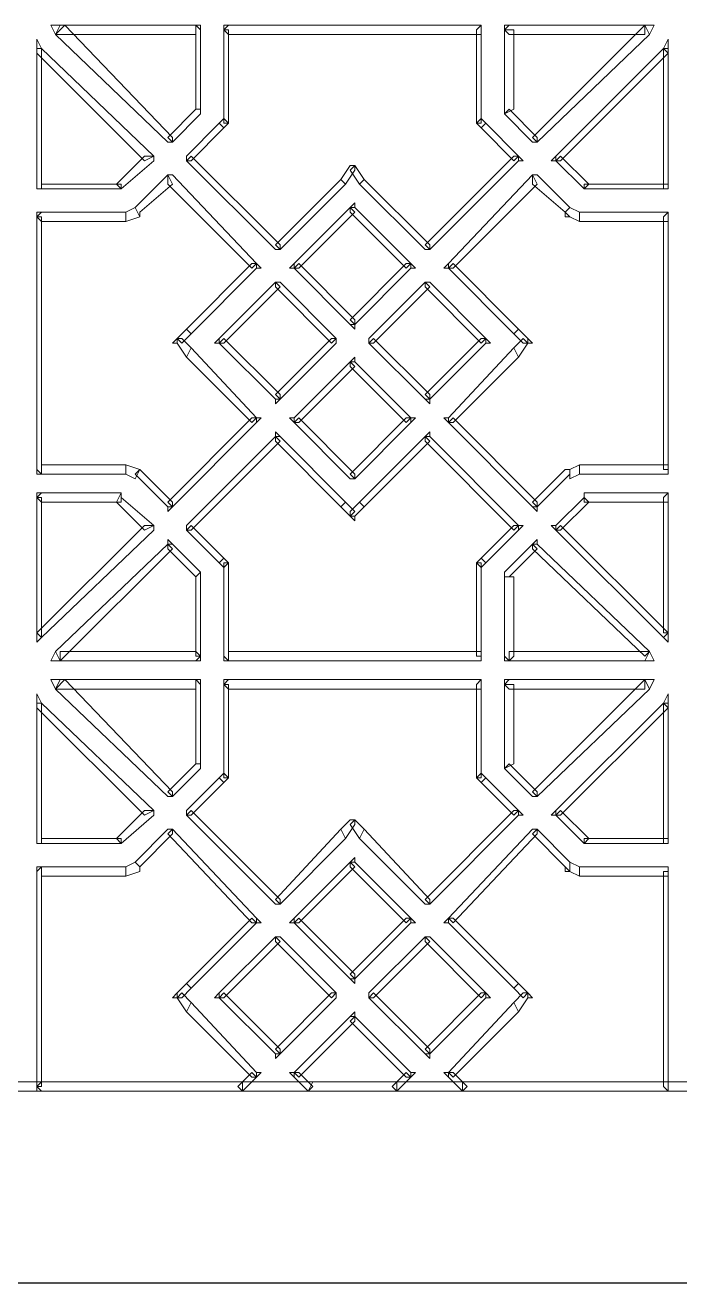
# Model space of a CAD drawing. Extents: x -66030 to 95157, y -13132 to 45879.
# Drawn here: x 78248 to 78795, y 39315 to 40366 of the extents above; entities that cross this region are included whole.
import ezdxf

# ---------------------------------------------------------------- set-up
doc = ezdxf.new("R2010")
doc.units = 0
doc.header["$LTSCALE"] = 100
doc.header["$MEASUREMENT"] = 0
doc.layers.get('0').update_dxf_attribs({"linetype": 'CONTINUOUS'})
doc.layers.add('3', color=11, linetype='CONTINUOUS')

msp = doc.modelspace()

# ---------------------------------------------------------------- linework, layer by layer
at = {"lineweight": 0}
for points in [[(78273.7, 40358.2), (78277.6, 40358.2), (78390.9, 40358.2), (78390.9, 40366), (78277.6, 40366), (78273.7, 40358.2), (78277.6, 40366), (78269.8, 40366), (78273.7, 40358.2)], [(78371.3, 40268.3), (78371.3, 40272.2), (78281.5, 40366), (78273.7, 40358.2), (78367.4, 40268.3), (78371.3, 40268.3), (78367.4, 40268.3), (78367.4, 40268.3), (78371.3, 40268.3)], [(78390.9, 40366), (78390.9, 40362.1), (78390.9, 40295.7), (78394.8, 40295.7), (78394.8, 40362.1), (78390.9, 40366), (78394.8, 40362.1), (78394.8, 40366), (78390.9, 40366)], [(78414.3, 40362.1), (78418.2, 40358.2), (78629.1, 40358.2), (78629.1, 40366), (78418.2, 40366), (78414.3, 40362.1), (78418.2, 40366), (78414.3, 40366), (78414.3, 40362.1)], [(78418.2, 40284), (78418.2, 40284), (78418.2, 40362.1), (78414.3, 40362.1), (78414.3, 40284), (78418.2, 40284), (78418.2, 40284), (78418.2, 40284), (78418.2, 40284)], [(78629.1, 40366), (78625.2, 40362.1), (78625.2, 40284), (78629.1, 40284), (78629.1, 40362.1), (78629.1, 40366), (78629.1, 40362.1), (78629.1, 40366), (78629.1, 40366)], [(78648.7, 40362.1), (78652.6, 40358.2), (78765.8, 40358.2), (78765.8, 40366), (78652.6, 40366), (78648.7, 40362.1), (78652.6, 40366), (78648.7, 40366), (78648.7, 40362.1)], [(78648.7, 40291.8), (78656.5, 40295.7), (78656.5, 40362.1), (78648.7, 40362.1), (78648.7, 40295.7), (78648.7, 40291.8), (78648.7, 40295.7), (78648.7, 40291.8), (78648.7, 40291.8)], [(78765.8, 40366), (78765.8, 40366), (78672.1, 40272.2), (78676, 40268.3), (78769.7, 40358.2), (78765.8, 40366), (78769.7, 40358.2), (78773.7, 40366), (78765.8, 40366)], [(78258.1, 40346.5), (78258.1, 40342.6), (78347.9, 40252.7), (78355.7, 40256.6), (78262, 40346.5), (78258.1, 40346.5), (78262, 40346.5), (78258.1, 40354.3), (78258.1, 40346.5)], [(78781.5, 40346.5), (78781.5, 40346.5), (78781.5, 40229.3), (78785.4, 40229.3), (78785.4, 40346.5), (78781.5, 40346.5), (78785.4, 40346.5), (78785.4, 40354.3), (78781.5, 40346.5)], [(78262, 40229.3), (78262, 40229.3), (78262, 40346.5), (78258.1, 40346.5), (78258.1, 40229.3), (78262, 40229.3), (78258.1, 40229.3), (78258.1, 40229.3), (78262, 40229.3)], [(78691.6, 40252.7), (78695.5, 40252.7), (78785.4, 40342.6), (78781.5, 40346.5), (78691.6, 40256.6), (78691.6, 40252.7), (78691.6, 40256.6), (78687.7, 40252.7), (78691.6, 40252.7)], [(78394.8, 40295.7), (78390.9, 40295.7), (78367.4, 40272.2), (78371.3, 40268.3), (78394.8, 40291.8), (78394.8, 40295.7), (78394.8, 40291.8), (78394.8, 40291.8), (78394.8, 40295.7)], [(78676, 40268.3), (78676, 40272.2), (78652.6, 40295.7), (78648.7, 40291.8), (78672.1, 40268.3), (78676, 40268.3), (78672.1, 40268.3), (78676, 40268.3), (78676, 40268.3)], [(78410.4, 40284), (78414.3, 40280.1), (78418.2, 40284), (78414.3, 40287.9), (78410.4, 40284), (78410.4, 40284), (78414.3, 40280.1), (78414.3, 40280.1), (78414.3, 40280.1)], [(78625.2, 40284), (78625.2, 40284), (78629.1, 40280.1), (78633, 40284), (78629.1, 40287.9), (78625.2, 40284), (78625.2, 40284), (78625.2, 40284), (78625.2, 40284)], [(78383.1, 40252.7), (78387, 40252.7), (78414.3, 40280.1), (78410.4, 40284), (78383.1, 40256.6), (78383.1, 40252.7), (78383.1, 40256.6), (78383.1, 40252.7), (78383.1, 40252.7)], [(78633, 40284), (78629.1, 40280.1), (78656.5, 40252.7), (78660.4, 40256.6), (78633, 40284), (78633, 40284), (78629.1, 40280.1), (78629.1, 40280.1), (78629.1, 40280.1)], [(78355.7, 40256.6), (78347.9, 40256.6), (78324.5, 40233.2), (78328.4, 40229.3), (78355.7, 40252.7), (78355.7, 40256.6), (78355.7, 40252.7), (78355.7, 40252.7), (78355.7, 40256.6)], [(78461.2, 40178.5), (78461.2, 40182.4), (78387, 40256.6), (78383.1, 40252.7), (78457.3, 40178.5), (78461.2, 40178.5), (78457.3, 40178.5), (78457.3, 40178.5), (78461.2, 40178.5)], [(78660.4, 40256.6), (78656.5, 40256.6), (78582.3, 40182.4), (78586.2, 40178.5), (78660.4, 40252.7), (78660.4, 40256.6), (78660.4, 40252.7), (78664.3, 40252.7), (78660.4, 40256.6)], [(78715.1, 40229.3), (78719, 40233.2), (78695.5, 40256.6), (78691.6, 40252.7), (78715.1, 40229.3), (78715.1, 40229.3), (78715.1, 40229.3), (78715.1, 40229.3), (78715.1, 40229.3)], [(78523.7, 40248.8), (78519.8, 40248.8), (78512, 40237.1), (78515.9, 40233.2), (78523.7, 40244.9), (78523.7, 40248.8), (78523.7, 40248.8), (78523.7, 40248.8), (78519.8, 40248.8)], [(78527.6, 40233.2), (78531.5, 40237.1), (78523.7, 40248.8), (78519.8, 40244.9), (78527.6, 40233.2), (78527.6, 40233.2), (78531.5, 40237.1), (78531.5, 40237.1), (78531.5, 40237.1)], [(78328.4, 40229.3), (78328.4, 40233.2), (78262, 40233.2), (78262, 40229.3), (78328.4, 40229.3), (78328.4, 40229.3), (78328.4, 40229.3), (78328.4, 40229.3), (78328.4, 40229.3)], [(78344, 40205.8), (78344, 40209.8), (78371.3, 40233.2), (78367.4, 40241), (78340.1, 40213.7), (78344, 40205.8), (78344, 40205.8), (78344, 40205.8), (78344, 40209.8)], [(78367.4, 40241), (78367.4, 40233.2), (78437.7, 40162.9), (78441.6, 40166.8), (78371.3, 40241), (78367.4, 40241), (78371.3, 40241), (78367.4, 40241), (78367.4, 40241)], [(78515.9, 40233.2), (78512, 40237.1), (78457.3, 40182.4), (78461.2, 40178.5), (78515.9, 40233.2), (78515.9, 40233.2), (78512, 40237.1), (78512, 40237.1), (78512, 40237.1)], [(78586.2, 40178.5), (78586.2, 40182.4), (78531.5, 40237.1), (78527.6, 40233.2), (78582.3, 40178.5), (78586.2, 40178.5), (78582.3, 40178.5), (78586.2, 40178.5), (78586.2, 40178.5)], [(78601.8, 40162.9), (78605.7, 40162.9), (78676, 40233.2), (78672.1, 40241), (78601.8, 40166.8), (78601.8, 40162.9), (78601.8, 40166.8), (78597.9, 40162.9), (78601.8, 40162.9)], [(78672.1, 40241), (78672.1, 40233.2), (78699.4, 40209.8), (78703.3, 40213.7), (78676, 40241), (78672.1, 40241), (78676, 40241), (78676, 40241), (78672.1, 40241)], [(78785.4, 40229.3), (78785.4, 40233.2), (78715.1, 40233.2), (78715.1, 40229.3), (78785.4, 40229.3), (78785.4, 40229.3), (78785.4, 40229.3), (78785.4, 40229.3), (78785.4, 40229.3)], [(78332.3, 40201.9), (78332.3, 40201.9), (78344, 40205.8), (78340.1, 40213.7), (78332.3, 40209.8), (78332.3, 40201.9), (78332.3, 40201.9), (78332.3, 40201.9), (78332.3, 40201.9)], [(78472.9, 40162.9), (78476.8, 40162.9), (78523.7, 40209.8), (78519.8, 40213.7), (78472.9, 40166.8), (78472.9, 40162.9), (78472.9, 40166.8), (78469, 40162.9), (78472.9, 40162.9)], [(78519.8, 40213.7), (78519.8, 40209.8), (78566.6, 40162.9), (78570.5, 40166.8), (78523.7, 40213.7), (78519.8, 40213.7), (78523.7, 40213.7), (78523.7, 40217.6), (78519.8, 40213.7)], [(78699.4, 40209.8), (78703.3, 40205.8), (78711.2, 40201.9), (78711.2, 40209.8), (78703.3, 40213.7), (78699.4, 40209.8), (78699.4, 40209.8), (78699.4, 40205.8), (78703.3, 40205.8)], [(78258.1, 40205.8), (78262, 40201.9), (78332.3, 40201.9), (78332.3, 40209.8), (78262, 40209.8), (78258.1, 40205.8), (78262, 40209.8), (78258.1, 40209.8), (78258.1, 40205.8)], [(78262, 39991), (78262, 39994.9), (78262, 40205.8), (78258.1, 40205.8), (78258.1, 39994.9), (78262, 39991), (78258.1, 39994.9), (78258.1, 39991), (78262, 39991)], [(78711.2, 40201.9), (78711.2, 40201.9), (78785.4, 40201.9), (78785.4, 40209.8), (78711.2, 40209.8), (78711.2, 40201.9), (78711.2, 40201.9), (78711.2, 40201.9), (78711.2, 40201.9)], [(78785.4, 40209.8), (78781.5, 40205.8), (78781.5, 39994.9), (78785.4, 39994.9), (78785.4, 40205.8), (78785.4, 40209.8), (78785.4, 40205.8), (78785.4, 40209.8), (78785.4, 40209.8)], [(78441.6, 40166.8), (78437.7, 40166.8), (78383.1, 40112.1), (78387, 40108.2), (78441.6, 40162.9), (78441.6, 40166.8), (78441.6, 40162.9), (78445.5, 40162.9), (78441.6, 40166.8)], [(78523.7, 40116), (78523.7, 40119.9), (78476.8, 40166.8), (78472.9, 40162.9), (78519.8, 40116), (78523.7, 40116), (78519.8, 40116), (78523.7, 40112.1), (78523.7, 40116)], [(78570.5, 40166.8), (78566.6, 40166.8), (78519.8, 40119.9), (78523.7, 40116), (78570.5, 40162.9), (78570.5, 40166.8), (78570.5, 40162.9), (78574.4, 40162.9), (78570.5, 40166.8)], [(78656.5, 40108.2), (78660.4, 40112.1), (78605.7, 40166.8), (78601.8, 40162.9), (78656.5, 40108.2), (78656.5, 40108.2), (78660.4, 40112.1), (78660.4, 40112.1), (78660.4, 40112.1)], [(78410.4, 40100.4), (78414.3, 40100.4), (78461.2, 40147.3), (78457.3, 40151.2), (78410.4, 40104.3), (78410.4, 40100.4), (78410.4, 40104.3), (78406.5, 40100.4), (78410.4, 40100.4)], [(78457.3, 40151.2), (78457.3, 40147.3), (78504.1, 40100.4), (78508, 40104.3), (78461.2, 40151.2), (78457.3, 40151.2), (78461.2, 40151.2), (78457.3, 40151.2), (78457.3, 40151.2)], [(78535.4, 40100.4), (78539.3, 40100.4), (78586.2, 40147.3), (78582.3, 40151.2), (78535.4, 40104.3), (78535.4, 40100.4), (78535.4, 40104.3), (78535.4, 40100.4), (78535.4, 40100.4)], [(78582.3, 40151.2), (78582.3, 40147.3), (78629.1, 40100.4), (78633, 40104.3), (78586.2, 40151.2), (78582.3, 40151.2), (78586.2, 40151.2), (78586.2, 40151.2), (78582.3, 40151.2)], [(78387, 40108.2), (78383.1, 40112.1), (78375.2, 40104.3), (78379.1, 40100.4), (78387, 40108.2), (78387, 40108.2), (78383.1, 40112.1), (78383.1, 40112.1), (78383.1, 40112.1)], [(78668.2, 40100.4), (78668.2, 40104.3), (78660.4, 40112.1), (78656.5, 40108.2), (78664.3, 40100.4), (78668.2, 40100.4), (78668.2, 40100.4), (78672.1, 40100.4), (78668.2, 40104.3)], [(78375.2, 40104.3), (78375.2, 40100.4), (78383.1, 40088.7), (78387, 40096.5), (78379.1, 40104.3), (78375.2, 40104.3), (78375.2, 40104.3), (78371.3, 40100.4), (78375.2, 40100.4)], [(78387, 40096.5), (78383.1, 40088.7), (78437.7, 40034), (78441.6, 40037.9), (78387, 40096.5), (78387, 40096.5), (78383.1, 40088.7), (78383.1, 40088.7), (78383.1, 40088.7)], [(78461.2, 40053.5), (78461.2, 40057.4), (78414.3, 40104.3), (78410.4, 40100.4), (78457.3, 40053.5), (78461.2, 40053.5), (78457.3, 40053.5), (78457.3, 40049.6), (78461.2, 40053.5)], [(78508, 40104.3), (78504.1, 40104.3), (78457.3, 40057.4), (78461.2, 40053.5), (78508, 40100.4), (78508, 40104.3), (78508, 40100.4), (78508, 40100.4), (78508, 40104.3)], [(78586.2, 40053.5), (78586.2, 40057.4), (78539.3, 40104.3), (78535.4, 40100.4), (78582.3, 40053.5), (78586.2, 40053.5), (78582.3, 40053.5), (78586.2, 40049.6), (78586.2, 40053.5)], [(78633, 40104.3), (78629.1, 40104.3), (78582.3, 40057.4), (78586.2, 40053.5), (78633, 40100.4), (78633, 40104.3), (78633, 40100.4), (78636.9, 40100.4), (78633, 40104.3)], [(78601.8, 40034), (78605.7, 40034), (78660.4, 40088.7), (78656.5, 40096.5), (78601.8, 40037.9), (78601.8, 40034), (78601.8, 40037.9), (78597.9, 40037.9), (78601.8, 40034)], [(78656.5, 40096.5), (78660.4, 40088.7), (78668.2, 40100.4), (78664.3, 40104.3), (78656.5, 40096.5), (78656.5, 40096.5), (78660.4, 40088.7), (78660.4, 40088.7), (78660.4, 40088.7)], [(78472.9, 40034), (78476.8, 40034), (78523.7, 40080.9), (78519.8, 40084.8), (78472.9, 40037.9), (78472.9, 40034), (78472.9, 40037.9), (78469, 40037.9), (78472.9, 40034)], [(78519.8, 40084.8), (78519.8, 40080.9), (78566.6, 40034), (78570.5, 40037.9), (78523.7, 40084.8), (78519.8, 40084.8), (78523.7, 40084.8), (78523.7, 40088.7), (78519.8, 40084.8)], [(78441.6, 40037.9), (78437.7, 40037.9), (78367.4, 39967.6), (78371.3, 39963.7), (78441.6, 40034), (78441.6, 40037.9), (78441.6, 40034), (78445.5, 40037.9), (78441.6, 40037.9)], [(78523.7, 39987.1), (78523.7, 39991), (78476.8, 40037.9), (78472.9, 40034), (78519.8, 39987.1), (78523.7, 39987.1), (78519.8, 39987.1), (78523.7, 39987.1), (78523.7, 39987.1)], [(78570.5, 40037.9), (78566.6, 40037.9), (78519.8, 39991), (78523.7, 39987.1), (78570.5, 40034), (78570.5, 40037.9), (78570.5, 40034), (78574.4, 40037.9), (78570.5, 40037.9)], [(78676, 39963.7), (78676, 39967.6), (78605.7, 40037.9), (78601.8, 40034), (78672.1, 39963.7), (78676, 39963.7), (78672.1, 39963.7), (78676, 39959.8), (78676, 39963.7)], [(78383.1, 39944.1), (78387, 39944.1), (78461.2, 40018.4), (78457.3, 40022.3), (78383.1, 39948.1), (78383.1, 39944.1), (78383.1, 39948.1), (78383.1, 39948.1), (78383.1, 39944.1)], [(78457.3, 40022.3), (78457.3, 40018.4), (78512, 39963.7), (78515.9, 39967.6), (78461.2, 40022.3), (78457.3, 40022.3), (78461.2, 40022.3), (78457.3, 40026.2), (78457.3, 40022.3)], [(78527.6, 39967.6), (78531.5, 39963.7), (78586.2, 40018.4), (78582.3, 40022.3), (78527.6, 39967.6), (78527.6, 39967.6), (78531.5, 39963.7), (78531.5, 39963.7), (78531.5, 39963.7)], [(78582.3, 40022.3), (78582.3, 40018.4), (78656.5, 39944.1), (78660.4, 39948.1), (78586.2, 40022.3), (78582.3, 40022.3), (78586.2, 40022.3), (78586.2, 40026.2), (78582.3, 40022.3)], [(78332.3, 39998.8), (78332.3, 39998.8), (78262, 39998.8), (78262, 39991), (78332.3, 39991), (78332.3, 39998.8), (78332.3, 39998.8), (78332.3, 39998.8), (78332.3, 39998.8)], [(78344, 39994.9), (78344, 39994.9), (78332.3, 39998.8), (78332.3, 39991), (78340.1, 39987.1), (78344, 39994.9), (78344, 39994.9), (78344, 39994.9), (78344, 39994.9)], [(78371.3, 39963.7), (78371.3, 39967.6), (78344, 39994.9), (78340.1, 39991), (78367.4, 39963.7), (78371.3, 39963.7), (78367.4, 39963.7), (78367.4, 39959.8), (78371.3, 39963.7)], [(78703.3, 39994.9), (78699.4, 39994.9), (78672.1, 39967.6), (78676, 39963.7), (78703.3, 39991), (78703.3, 39994.9), (78703.3, 39994.9), (78699.4, 39994.9), (78699.4, 39994.9)], [(78711.2, 39998.8), (78711.2, 39998.8), (78703.3, 39994.9), (78703.3, 39987.1), (78711.2, 39991), (78711.2, 39998.8), (78711.2, 39998.8), (78711.2, 39998.8), (78711.2, 39998.8)], [(78785.4, 39994.9), (78785.4, 39998.8), (78711.2, 39998.8), (78711.2, 39991), (78785.4, 39991), (78785.4, 39994.9), (78785.4, 39991), (78785.4, 39991), (78785.4, 39994.9)], [(78258.1, 39971.5), (78262, 39967.6), (78328.4, 39967.6), (78328.4, 39975.4), (78262, 39975.4), (78258.1, 39971.5), (78262, 39975.4), (78258.1, 39975.4), (78258.1, 39971.5)], [(78262, 39854.3), (78262, 39858.2), (78262, 39971.5), (78258.1, 39971.5), (78258.1, 39858.2), (78262, 39854.3), (78258.1, 39858.2), (78258.1, 39850.4), (78262, 39854.3)], [(78328.4, 39975.4), (78324.5, 39967.6), (78347.9, 39944.1), (78355.7, 39948.1), (78328.4, 39971.5), (78328.4, 39975.4), (78328.4, 39971.5), (78328.4, 39975.4), (78328.4, 39975.4)], [(78691.6, 39944.1), (78695.5, 39944.1), (78719, 39967.6), (78715.1, 39971.5), (78691.6, 39948.1), (78691.6, 39944.1), (78691.6, 39948.1), (78687.7, 39948.1), (78691.6, 39944.1)], [(78715.1, 39971.5), (78715.1, 39967.6), (78785.4, 39967.6), (78785.4, 39975.4), (78715.1, 39975.4), (78715.1, 39971.5), (78715.1, 39975.4), (78715.1, 39975.4), (78715.1, 39971.5)], [(78785.4, 39975.4), (78781.5, 39971.5), (78781.5, 39858.2), (78785.4, 39858.2), (78785.4, 39971.5), (78785.4, 39975.4), (78785.4, 39971.5), (78785.4, 39975.4), (78785.4, 39975.4)], [(78515.9, 39967.6), (78512, 39963.7), (78519.8, 39955.9), (78523.7, 39959.8), (78515.9, 39967.6), (78515.9, 39967.6), (78512, 39963.7), (78512, 39963.7), (78512, 39963.7)], [(78519.8, 39955.9), (78523.7, 39955.9), (78531.5, 39963.7), (78527.6, 39967.6), (78519.8, 39959.8), (78519.8, 39955.9), (78519.8, 39955.9), (78523.7, 39952), (78523.7, 39955.9)], [(78355.7, 39948.1), (78347.9, 39948.1), (78258.1, 39858.2), (78262, 39854.3), (78355.7, 39944.1), (78355.7, 39948.1), (78355.7, 39944.1), (78355.7, 39948.1), (78355.7, 39948.1)], [(78410.4, 39916.8), (78414.3, 39920.7), (78387, 39948.1), (78383.1, 39944.1), (78410.4, 39916.8), (78410.4, 39916.8), (78414.3, 39920.7), (78414.3, 39920.7), (78414.3, 39920.7)], [(78660.4, 39948.1), (78656.5, 39948.1), (78629.1, 39920.7), (78633, 39916.8), (78660.4, 39944.1), (78660.4, 39948.1), (78660.4, 39944.1), (78664.3, 39948.1), (78660.4, 39948.1)], [(78785.4, 39858.2), (78785.4, 39858.2), (78695.5, 39948.1), (78691.6, 39944.1), (78781.5, 39854.3), (78785.4, 39858.2), (78781.5, 39854.3), (78785.4, 39850.4), (78785.4, 39858.2)], [(78277.6, 39834.8), (78281.5, 39838.7), (78371.3, 39928.5), (78367.4, 39932.4), (78273.7, 39842.6), (78277.6, 39834.8), (78273.7, 39842.6), (78269.8, 39834.8), (78277.6, 39834.8)], [(78367.4, 39932.4), (78367.4, 39928.5), (78390.9, 39905.1), (78394.8, 39909), (78371.3, 39932.4), (78367.4, 39932.4), (78371.3, 39932.4), (78367.4, 39936.3), (78367.4, 39932.4)], [(78648.7, 39905.1), (78652.6, 39905.1), (78676, 39928.5), (78672.1, 39932.4), (78648.7, 39909), (78648.7, 39905.1), (78648.7, 39909), (78648.7, 39909), (78648.7, 39905.1)], [(78672.1, 39932.4), (78672.1, 39928.5), (78765.8, 39838.7), (78769.7, 39842.6), (78676, 39932.4), (78672.1, 39932.4), (78676, 39932.4), (78676, 39936.3), (78672.1, 39932.4)], [(78418.2, 39916.8), (78418.2, 39916.8), (78414.3, 39920.7), (78410.4, 39916.8), (78414.3, 39912.9), (78418.2, 39916.8), (78418.2, 39916.8), (78418.2, 39916.8), (78418.2, 39916.8)], [(78418.2, 39834.8), (78418.2, 39838.7), (78418.2, 39916.8), (78414.3, 39916.8), (78414.3, 39838.7), (78418.2, 39834.8), (78414.3, 39838.7), (78414.3, 39834.8), (78418.2, 39834.8)], [(78633, 39916.8), (78629.1, 39920.7), (78625.2, 39916.8), (78629.1, 39912.9), (78633, 39916.8), (78633, 39916.8), (78629.1, 39920.7), (78629.1, 39920.7), (78629.1, 39920.7)], [(78625.2, 39916.8), (78625.2, 39916.8), (78625.2, 39838.7), (78629.1, 39838.7), (78629.1, 39916.8), (78625.2, 39916.8), (78625.2, 39916.8), (78625.2, 39916.8), (78625.2, 39916.8)], [(78394.8, 39909), (78390.9, 39905.1), (78390.9, 39838.7), (78394.8, 39838.7), (78394.8, 39905.1), (78394.8, 39909), (78394.8, 39905.1), (78394.8, 39909), (78394.8, 39909)], [(78652.6, 39834.8), (78656.5, 39838.7), (78656.5, 39905.1), (78648.7, 39905.1), (78648.7, 39838.7), (78652.6, 39834.8), (78648.7, 39838.7), (78648.7, 39834.8), (78652.6, 39834.8)], [(78394.8, 39838.7), (78390.9, 39842.6), (78277.6, 39842.6), (78277.6, 39834.8), (78390.9, 39834.8), (78394.8, 39838.7), (78390.9, 39834.8), (78394.8, 39834.8), (78394.8, 39838.7)], [(78629.1, 39838.7), (78629.1, 39842.6), (78418.2, 39842.6), (78418.2, 39834.8), (78629.1, 39834.8), (78629.1, 39838.7), (78629.1, 39834.8), (78629.1, 39834.8), (78629.1, 39838.7)], [(78769.7, 39842.6), (78765.8, 39842.6), (78652.6, 39842.6), (78652.6, 39834.8), (78765.8, 39834.8), (78769.7, 39842.6), (78765.8, 39834.8), (78773.7, 39834.8), (78769.7, 39842.6)], [(78273.7, 39811.3), (78277.6, 39811.3), (78390.9, 39811.3), (78390.9, 39819.2), (78277.6, 39819.2), (78273.7, 39811.3), (78277.6, 39819.2), (78269.8, 39819.2), (78273.7, 39811.3)], [(78371.3, 39721.5), (78371.3, 39725.4), (78281.5, 39819.2), (78273.7, 39811.3), (78367.4, 39721.5), (78371.3, 39721.5), (78367.4, 39721.5), (78367.4, 39721.5), (78371.3, 39721.5)], [(78390.9, 39819.2), (78390.9, 39815.2), (78390.9, 39748.8), (78394.8, 39748.8), (78394.8, 39815.2), (78390.9, 39819.2), (78394.8, 39815.2), (78394.8, 39819.2), (78390.9, 39819.2)], [(78414.3, 39815.2), (78418.2, 39811.3), (78629.1, 39811.3), (78629.1, 39819.2), (78418.2, 39819.2), (78414.3, 39815.2), (78418.2, 39819.2), (78414.3, 39819.2), (78414.3, 39815.2)], [(78418.2, 39737.1), (78418.2, 39737.1), (78418.2, 39815.2), (78414.3, 39815.2), (78414.3, 39737.1), (78418.2, 39737.1), (78418.2, 39737.1), (78418.2, 39737.1), (78418.2, 39737.1)], [(78629.1, 39819.2), (78625.2, 39815.2), (78625.2, 39737.1), (78629.1, 39737.1), (78629.1, 39815.2), (78629.1, 39819.2), (78629.1, 39815.2), (78629.1, 39819.2), (78629.1, 39819.2)], [(78648.7, 39815.2), (78652.6, 39811.3), (78765.8, 39811.3), (78765.8, 39819.2), (78652.6, 39819.2), (78648.7, 39815.2), (78652.6, 39819.2), (78648.7, 39819.2), (78648.7, 39815.2)], [(78648.7, 39744.9), (78656.5, 39748.8), (78656.5, 39815.2), (78648.7, 39815.2), (78648.7, 39748.8), (78648.7, 39744.9), (78648.7, 39748.8), (78648.7, 39748.8), (78648.7, 39744.9)], [(78765.8, 39819.2), (78765.8, 39819.2), (78672.1, 39725.4), (78676, 39721.5), (78769.7, 39811.3), (78765.8, 39819.2), (78769.7, 39811.3), (78773.7, 39819.2), (78765.8, 39819.2)], [(78258.1, 39799.6), (78258.1, 39795.7), (78347.9, 39705.9), (78355.7, 39709.8), (78262, 39799.6), (78258.1, 39799.6), (78262, 39799.6), (78258.1, 39807.4), (78258.1, 39799.6)], [(78781.5, 39799.6), (78781.5, 39799.6), (78781.5, 39682.4), (78785.4, 39682.4), (78785.4, 39799.6), (78781.5, 39799.6), (78785.4, 39799.6), (78785.4, 39807.4), (78781.5, 39799.6)], [(78262, 39682.4), (78262, 39682.4), (78262, 39799.6), (78258.1, 39799.6), (78258.1, 39682.4), (78262, 39682.4), (78258.1, 39682.4), (78258.1, 39682.4), (78262, 39682.4)], [(78691.6, 39705.9), (78695.5, 39705.9), (78785.4, 39795.7), (78781.5, 39799.6), (78691.6, 39709.8), (78691.6, 39705.9), (78691.6, 39709.8), (78687.7, 39705.9), (78691.6, 39705.9)], [(78394.8, 39748.8), (78390.9, 39748.8), (78367.4, 39725.4), (78371.3, 39721.5), (78394.8, 39744.9), (78394.8, 39748.8), (78394.8, 39744.9), (78394.8, 39748.8), (78394.8, 39748.8)], [(78676, 39721.5), (78676, 39725.4), (78652.6, 39748.8), (78648.7, 39744.9), (78672.1, 39721.5), (78676, 39721.5), (78672.1, 39721.5), (78676, 39721.5), (78676, 39721.5)], [(78410.4, 39737.1), (78414.3, 39733.2), (78418.2, 39737.1), (78414.3, 39741), (78410.4, 39737.1), (78410.4, 39737.1), (78414.3, 39733.2), (78414.3, 39733.2), (78414.3, 39733.2)], [(78625.2, 39737.1), (78625.2, 39737.1), (78629.1, 39733.2), (78633, 39737.1), (78629.1, 39741), (78625.2, 39737.1), (78625.2, 39737.1), (78625.2, 39737.1), (78625.2, 39737.1)], [(78383.1, 39705.9), (78387, 39705.9), (78414.3, 39733.2), (78410.4, 39737.1), (78383.1, 39709.8), (78383.1, 39705.9), (78383.1, 39709.8), (78383.1, 39705.9), (78383.1, 39705.9)], [(78633, 39737.1), (78629.1, 39733.2), (78656.5, 39705.9), (78660.4, 39709.8), (78633, 39737.1), (78633, 39737.1), (78629.1, 39733.2), (78629.1, 39733.2), (78629.1, 39733.2)], [(78355.7, 39709.8), (78347.9, 39709.8), (78324.5, 39686.4), (78328.4, 39682.4), (78355.7, 39705.9), (78355.7, 39709.8), (78355.7, 39705.9), (78355.7, 39705.9), (78355.7, 39709.8)], [(78461.2, 39631.7), (78461.2, 39635.6), (78387, 39709.8), (78383.1, 39705.9), (78457.3, 39631.7), (78461.2, 39631.7), (78457.3, 39631.7), (78457.3, 39631.7), (78461.2, 39631.7)], [(78660.4, 39709.8), (78656.5, 39709.8), (78582.3, 39635.6), (78586.2, 39631.7), (78660.4, 39705.9), (78660.4, 39709.8), (78660.4, 39705.9), (78664.3, 39705.9), (78660.4, 39709.8)], [(78715.1, 39682.4), (78719, 39686.4), (78695.5, 39709.8), (78691.6, 39705.9), (78715.1, 39682.4), (78715.1, 39682.4), (78715.1, 39682.4), (78715.1, 39682.4), (78715.1, 39682.4)], [(78523.7, 39702), (78519.8, 39702), (78512, 39694.2), (78515.9, 39686.4), (78523.7, 39698.1), (78523.7, 39702), (78523.7, 39702), (78523.7, 39702), (78519.8, 39702)], [(78527.6, 39686.4), (78531.5, 39694.2), (78523.7, 39702), (78519.8, 39698.1), (78527.6, 39686.4), (78527.6, 39686.4), (78531.5, 39694.2), (78531.5, 39694.2), (78531.5, 39694.2)], [(78328.4, 39682.4), (78328.4, 39686.4), (78262, 39686.4), (78262, 39682.4), (78328.4, 39682.4), (78328.4, 39682.4), (78328.4, 39682.4), (78328.4, 39682.4), (78328.4, 39682.4)], [(78371.3, 39694.2), (78367.4, 39694.2), (78340.1, 39666.8), (78344, 39662.9), (78371.3, 39690.3), (78371.3, 39694.2), (78371.3, 39694.2), (78367.4, 39694.2), (78367.4, 39694.2)], [(78441.6, 39616), (78441.6, 39620), (78371.3, 39694.2), (78367.4, 39690.3), (78437.7, 39616), (78441.6, 39616), (78441.6, 39616), (78445.5, 39616), (78441.6, 39620)], [(78515.9, 39686.4), (78512, 39694.2), (78457.3, 39635.6), (78461.2, 39631.7), (78515.9, 39686.4), (78515.9, 39686.4), (78512, 39694.2), (78512, 39694.2), (78512, 39694.2)], [(78586.2, 39631.7), (78586.2, 39635.6), (78531.5, 39694.2), (78527.6, 39686.4), (78582.3, 39631.7), (78586.2, 39631.7), (78582.3, 39631.7), (78586.2, 39631.7), (78586.2, 39631.7)], [(78676, 39694.2), (78672.1, 39694.2), (78601.8, 39620), (78605.7, 39616), (78676, 39690.3), (78676, 39694.2), (78676, 39694.2), (78676, 39694.2), (78672.1, 39694.2)], [(78703.3, 39659), (78703.3, 39666.8), (78676, 39694.2), (78672.1, 39690.3), (78699.4, 39662.9), (78703.3, 39659), (78699.4, 39662.9), (78699.4, 39659), (78703.3, 39659)], [(78785.4, 39682.4), (78785.4, 39686.4), (78715.1, 39686.4), (78715.1, 39682.4), (78785.4, 39682.4), (78785.4, 39682.4), (78785.4, 39682.4), (78785.4, 39682.4), (78785.4, 39682.4)], [(78344, 39662.9), (78340.1, 39666.8), (78332.3, 39662.9), (78332.3, 39655.1), (78344, 39659), (78344, 39662.9), (78344, 39659), (78344, 39659), (78344, 39662.9)], [(78472.9, 39616), (78476.8, 39616), (78523.7, 39662.9), (78519.8, 39666.8), (78472.9, 39620), (78472.9, 39616), (78472.9, 39620), (78469, 39616), (78472.9, 39616)], [(78519.8, 39666.8), (78519.8, 39662.9), (78566.6, 39616), (78570.5, 39620), (78523.7, 39666.8), (78519.8, 39666.8), (78523.7, 39666.8), (78523.7, 39670.7), (78519.8, 39666.8)], [(78711.2, 39655.1), (78711.2, 39662.9), (78703.3, 39666.8), (78703.3, 39659), (78711.2, 39655.1), (78711.2, 39655.1), (78711.2, 39655.1), (78711.2, 39655.1), (78711.2, 39655.1)], [(78262, 39662.9), (78258.1, 39659), (78258.1, 39479.3), (78262, 39479.3), (78262, 39659), (78262, 39662.9), (78262, 39662.9), (78258.1, 39662.9), (78258.1, 39659)], [(78332.3, 39655.1), (78332.3, 39662.9), (78262, 39662.9), (78262, 39655.1), (78332.3, 39655.1), (78332.3, 39655.1), (78332.3, 39655.1), (78332.3, 39655.1), (78332.3, 39655.1)], [(78785.4, 39659), (78785.4, 39662.9), (78711.2, 39662.9), (78711.2, 39655.1), (78785.4, 39655.1), (78785.4, 39659), (78785.4, 39659), (78785.4, 39662.9), (78785.4, 39662.9)], [(78785.4, 39475.4), (78785.4, 39479.3), (78785.4, 39659), (78781.5, 39659), (78781.5, 39479.3), (78785.4, 39475.4), (78785.4, 39475.4), (78785.4, 39475.4), (78785.4, 39479.3)], [(78383.1, 39565.3), (78387, 39561.4), (78441.6, 39616), (78437.7, 39620), (78383.1, 39565.3), (78383.1, 39565.3), (78387, 39561.4), (78387, 39561.4), (78387, 39561.4)], [(78523.7, 39569.2), (78523.7, 39573.1), (78476.8, 39620), (78472.9, 39616), (78519.8, 39569.2), (78523.7, 39569.2), (78519.8, 39569.2), (78523.7, 39565.3), (78523.7, 39569.2)], [(78570.5, 39620), (78566.6, 39620), (78519.8, 39573.1), (78523.7, 39569.2), (78570.5, 39616), (78570.5, 39620), (78570.5, 39616), (78574.4, 39616), (78570.5, 39620)], [(78601.8, 39620), (78601.8, 39616), (78656.5, 39561.4), (78660.4, 39565.3), (78605.7, 39620), (78601.8, 39620), (78601.8, 39620), (78597.9, 39616), (78601.8, 39616)], [(78410.4, 39553.5), (78414.3, 39553.5), (78461.2, 39600.4), (78457.3, 39604.3), (78410.4, 39557.5), (78410.4, 39553.5), (78410.4, 39557.5), (78406.5, 39553.5), (78410.4, 39553.5)], [(78457.3, 39604.3), (78457.3, 39600.4), (78504.1, 39553.5), (78508, 39557.5), (78461.2, 39604.3), (78457.3, 39604.3), (78461.2, 39604.3), (78457.3, 39604.3), (78457.3, 39604.3)], [(78535.4, 39553.5), (78539.3, 39553.5), (78586.2, 39600.4), (78582.3, 39604.3), (78535.4, 39557.5), (78535.4, 39553.5), (78535.4, 39557.5), (78535.4, 39553.5), (78535.4, 39553.5)], [(78582.3, 39604.3), (78582.3, 39600.4), (78629.1, 39553.5), (78633, 39557.5), (78586.2, 39604.3), (78582.3, 39604.3), (78586.2, 39604.3), (78586.2, 39604.3), (78582.3, 39604.3)], [(78375.2, 39553.5), (78379.1, 39553.5), (78387, 39561.4), (78383.1, 39565.3), (78375.2, 39557.5), (78375.2, 39553.5), (78375.2, 39557.5), (78371.3, 39553.5), (78375.2, 39553.5)], [(78660.4, 39565.3), (78656.5, 39561.4), (78664.3, 39553.5), (78668.2, 39557.5), (78660.4, 39565.3), (78660.4, 39565.3), (78656.5, 39561.4), (78656.5, 39561.4), (78656.5, 39561.4)], [(78383.1, 39541.8), (78387, 39549.6), (78379.1, 39557.5), (78375.2, 39553.5), (78383.1, 39541.8), (78383.1, 39541.8), (78387, 39549.6), (78387, 39549.6), (78387, 39549.6)], [(78441.6, 39487.1), (78441.6, 39491.1), (78387, 39549.6), (78383.1, 39541.8), (78437.7, 39487.1), (78441.6, 39487.1), (78441.6, 39487.1), (78445.5, 39491.1), (78441.6, 39491.1)], [(78461.2, 39506.7), (78461.2, 39510.6), (78414.3, 39557.5), (78410.4, 39553.5), (78457.3, 39506.7), (78461.2, 39506.7), (78457.3, 39506.7), (78457.3, 39502.8), (78461.2, 39506.7)], [(78508, 39557.5), (78504.1, 39557.5), (78457.3, 39510.6), (78461.2, 39506.7), (78508, 39553.5), (78508, 39557.5), (78508, 39553.5), (78508, 39553.5), (78508, 39557.5)], [(78586.2, 39506.7), (78586.2, 39510.6), (78539.3, 39557.5), (78535.4, 39553.5), (78582.3, 39506.7), (78586.2, 39506.7), (78582.3, 39506.7), (78586.2, 39502.8), (78586.2, 39506.7)], [(78633, 39557.5), (78629.1, 39557.5), (78582.3, 39510.6), (78586.2, 39506.7), (78633, 39553.5), (78633, 39557.5), (78633, 39553.5), (78636.9, 39553.5), (78633, 39557.5)], [(78660.4, 39541.8), (78656.5, 39549.6), (78601.8, 39491.1), (78605.7, 39487.1), (78660.4, 39541.8), (78660.4, 39541.8), (78656.5, 39549.6), (78656.5, 39549.6), (78656.5, 39549.6)], [(78668.2, 39557.5), (78664.3, 39557.5), (78656.5, 39549.6), (78660.4, 39541.8), (78668.2, 39553.5), (78668.2, 39557.5), (78668.2, 39553.5), (78672.1, 39553.5), (78668.2, 39557.5)], [(78523.7, 39537.9), (78519.8, 39537.9), (78472.9, 39491.1), (78476.8, 39487.1), (78523.7, 39534), (78523.7, 39537.9), (78523.7, 39537.9), (78523.7, 39541.8), (78519.8, 39537.9)], [(78570.5, 39487.1), (78570.5, 39491.1), (78523.7, 39537.9), (78519.8, 39534), (78566.6, 39487.1), (78570.5, 39487.1), (78570.5, 39487.1), (78574.4, 39491.1), (78570.5, 39491.1)], [(78429.9, 39475.4), (78429.9, 39475.4), (78441.6, 39487.1), (78437.7, 39491.1), (78426, 39479.3), (78429.9, 39475.4), (78429.9, 39475.4), (78429.9, 39475.4), (78429.9, 39475.4)], [(78472.9, 39491.1), (78472.9, 39487.1), (78484.6, 39475.4), (78488.5, 39479.3), (78476.8, 39491.1), (78472.9, 39491.1), (78472.9, 39491.1), (78469, 39491.1), (78472.9, 39487.1)], [(78558.8, 39475.4), (78558.8, 39475.4), (78570.5, 39487.1), (78566.6, 39491.1), (78554.9, 39479.3), (78558.8, 39475.4), (78558.8, 39475.4), (78558.8, 39475.4), (78558.8, 39475.4)], [(78601.8, 39491.1), (78601.8, 39487.1), (78613.5, 39475.4), (78617.4, 39479.3), (78605.7, 39491.1), (78601.8, 39491.1), (78601.8, 39491.1), (78597.9, 39491.1), (78601.8, 39487.1)], [(77016, 39479.3), (77016, 39475.4), (81121.1, 39475.4), (81121.1, 39483.2), (77016, 39483.2), (77016, 39479.3), (77016, 39479.3), (77016, 39475.4), (77016, 39475.4)], [(78258.1, 39479.3), (78262, 39475.4), (78429.9, 39475.4), (78429.9, 39483.2), (78262, 39483.2), (78258.1, 39479.3), (78258.1, 39479.3), (78258.1, 39475.4), (78262, 39475.4)], [(78484.6, 39475.4), (78488.5, 39475.4), (78558.8, 39475.4), (78558.8, 39483.2), (78488.5, 39483.2), (78484.6, 39475.4), (78484.6, 39475.4), (78484.6, 39475.4), (78488.5, 39475.4)], [(78613.5, 39475.4), (78613.5, 39475.4), (78785.4, 39475.4), (78785.4, 39483.2), (78613.5, 39483.2), (78613.5, 39475.4), (78613.5, 39475.4), (78613.5, 39475.4), (78613.5, 39475.4)]]:
    msp.add_lwpolyline(points, close=True, dxfattribs=at)
at = {"layer": '3', "color": 2}
msp.add_line((-66009.4, 39315.3), (95156.9, 39315.3), dxfattribs=at)

doc.saveas('drawing.dxf')
